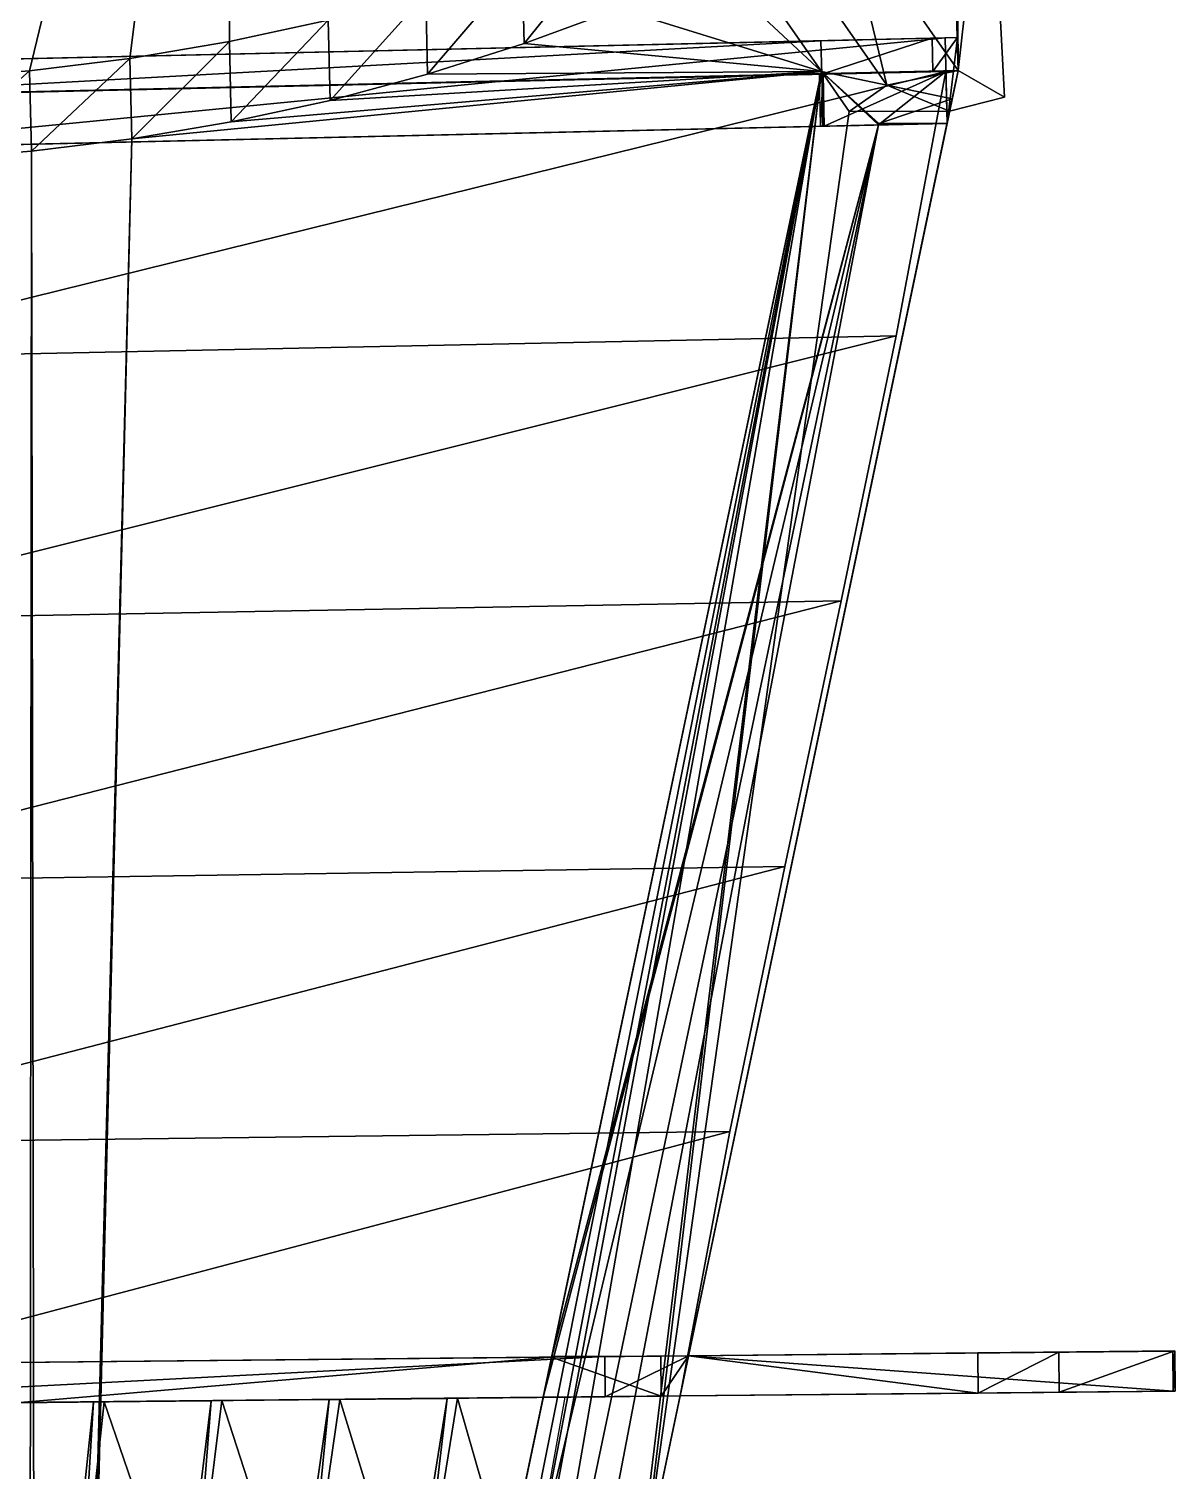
# Model space of a CAD drawing. Extents: x -282 to 16, y -6 to 46.
# Drawn here: x 7.47 to 16.05, y 28.47 to 39.26 of the extents above; entities that cross this region are included whole.
import ezdxf

# ---------------------------------------------------------------- set-up
doc = ezdxf.new("R2010")
doc.units = 0

msp = doc.modelspace()

# ---------------------------------------------------------------- linework, layer by layer
for p, q in [((14.177, 38.935, 4.185), (14.177, 38.935, 4.184)), ((13.829, 38.549, 4.688), (13.827, 38.538, 4.688)), ((11.384, 29.33, 3.938), (11.383, 29.326, 3.023)), ((11.78, 29.33, 3.938), (11.384, 29.33, 3.938))]:
    msp.add_line(p, q)
for points in [[(6.726, 38.885, -0.062), (9.02, 45.317, -0.062), (6.499, 42.228, -0.062)], [(7.48, 38.942, -0.062), (9.02, 45.317, -0.062), (6.726, 38.885, -0.062)], [(8.23, 39.034, -0.062), (9.02, 45.317, -0.062), (7.48, 38.942, -0.062)], [(8.975, 39.16, -0.062), (9.02, 45.317, -0.062), (8.23, 39.034, -0.062)], [(9.713, 39.321, -0.062), (9.02, 45.317, -0.062), (8.975, 39.16, -0.062)], [(-14.134, 38.293, 3.938), (14.288, 43.519, 3.941), (-14.268, 42.868, 3.94)], [(-14.268, 42.868, 3.94), (14.288, 43.519, 3.941), (-14.134, 38.293, 3.938)], [(-14.268, 42.868, 3.6), (-14.134, 38.293, 3.598), (14.288, 43.519, 3.601)], [(14.288, 43.519, 3.601), (-14.134, 38.293, 3.598), (-14.268, 42.868, 3.6)], [(14.288, 43.519, 3.941), (-14.134, 38.293, 3.938), (-13.107, 38.316, 3.938)], [(-13.107, 38.316, 3.938), (-14.134, 38.293, 3.938), (14.288, 43.519, 3.941)], [(14.423, 38.944, 3.6), (14.288, 43.519, 3.601), (-14.134, 38.293, 3.598)], [(-14.134, 38.293, 3.598), (14.288, 43.519, 3.601), (14.423, 38.944, 3.6)], [(14.288, 43.519, 3.941), (-13.107, 38.316, 3.938), (14.423, 38.944, 3.94)], [(14.423, 38.944, 3.94), (-13.107, 38.316, 3.938), (14.288, 43.519, 3.941)], [(14.423, 38.944, 3.938), (14.288, 43.519, 3.941), (14.423, 38.944, 3.94)], [(14.288, 43.519, 3.941), (14.423, 38.944, 3.938), (14.423, 38.944, 3.6)], [(14.288, 43.519, 3.941), (14.423, 38.944, 3.6), (14.288, 43.519, 3.601)], [(14.288, 43.519, 3.601), (14.423, 38.944, 3.6), (14.288, 43.519, 3.941)], [(14.423, 38.944, 3.6), (14.423, 38.944, 3.938), (14.288, 43.519, 3.941)], [(14.423, 38.944, 3.94), (14.288, 43.519, 3.941), (14.423, 38.944, 3.938)], [(14.653, 40.985, 0.138), (14.411, 40.923, 0.138), (14.423, 38.944, 0.138)], [(14.653, 40.985, 0.138), (14.423, 38.944, 0.138), (14.77, 38.745, 0.138)], [(14.653, 40.985, -0.702), (14.653, 40.985, 0.138), (14.77, 38.745, -0.702)], [(14.77, 38.745, 0.138), (14.77, 38.745, -0.702), (14.653, 40.985, 0.138)], [(14.423, 38.944, 0.138), (14.411, 40.923, 0.138), (13.566, 40.173, 0.138)], [(13.889, 38.835, -0.702), (13.566, 40.173, -0.702), (13.156, 39.887, -0.702)], [(13.156, 39.887, -0.702), (13.566, 40.173, -0.702), (13.889, 38.835, -0.702)], [(13.566, 40.173, -0.702), (13.566, 40.173, 0.138), (14.423, 38.944, -0.702)], [(14.423, 38.944, 0.138), (14.423, 38.944, -0.702), (13.566, 40.173, 0.138)], [(13.566, 40.173, -0.702), (13.889, 38.835, -0.702), (14.423, 38.944, -0.702)], [(14.423, 38.944, -0.702), (13.889, 38.835, -0.702), (13.566, 40.173, -0.702)], [(13.566, 40.173, 3.598), (13.566, 40.173, 0.138), (14.423, 38.944, 3.598)], [(14.423, 38.944, 0.138), (14.423, 38.944, 3.598), (13.566, 40.173, 0.138)], [(13.566, 40.173, 0.138), (14.423, 38.944, 3.598), (14.423, 38.944, 0.138)], [(14.423, 38.944, 3.598), (13.566, 40.173, 0.138), (13.566, 40.173, 3.598)], [(11.177, 39.145, -0.062), (11.163, 39.744, -0.062), (11.872, 40.006, -0.062)], [(11.872, 40.006, -0.062), (11.163, 39.744, -0.062), (11.177, 39.145, -0.062)], [(11.177, 39.145, -0.062), (11.872, 40.006, -0.062), (11.885, 39.406, -0.062)], [(11.885, 39.406, -0.062), (11.872, 40.006, -0.062), (11.177, 39.145, -0.062)], [(13.156, 39.887, -0.702), (13.889, 38.835, -0.062), (13.889, 38.835, -0.702)], [(13.889, 38.835, -0.062), (13.156, 39.887, -0.702), (13.156, 39.887, -0.062)], [(13.156, 39.887, -0.062), (13.156, 39.887, -0.702), (13.889, 38.835, -0.062)], [(13.889, 38.835, -0.702), (13.889, 38.835, -0.062), (13.156, 39.887, -0.702)], [(10.456, 38.916, -0.062), (10.443, 39.516, -0.062), (11.163, 39.744, -0.062)], [(11.163, 39.744, -0.062), (10.443, 39.516, -0.062), (10.456, 38.916, -0.062)], [(10.456, 38.916, -0.062), (11.163, 39.744, -0.062), (11.177, 39.145, -0.062)], [(11.177, 39.145, -0.062), (11.163, 39.744, -0.062), (10.456, 38.916, -0.062)], [(13.4, 38.937, -0.062), (11.885, 39.406, -0.062), (12.581, 39.701, -0.062)], [(12.581, 39.701, -0.062), (11.885, 39.406, -0.062), (13.4, 38.937, -0.062)], [(13.4, 38.937, -0.062), (12.581, 39.701, -0.062), (12.828, 39.758, -0.062)], [(12.828, 39.758, -0.062), (12.581, 39.701, -0.062), (13.4, 38.937, -0.062)], [(13.4, 38.937, -0.062), (12.828, 39.758, -0.062), (12.874, 39.691, -0.062)], [(12.874, 39.691, -0.062), (12.828, 39.758, -0.062), (13.4, 38.937, -0.062)], [(9.726, 38.721, -0.062), (9.713, 39.321, -0.062), (10.443, 39.516, -0.062)], [(10.443, 39.516, -0.062), (9.713, 39.321, -0.062), (9.726, 38.721, -0.062)], [(9.726, 38.721, -0.062), (10.443, 39.516, -0.062), (10.456, 38.916, -0.062)], [(10.456, 38.916, -0.062), (10.443, 39.516, -0.062), (9.726, 38.721, -0.062)], [(13.4, 38.937, -0.062), (11.177, 39.145, -0.062), (11.885, 39.406, -0.062)], [(11.885, 39.406, -0.062), (11.177, 39.145, -0.062), (13.4, 38.937, -0.062)], [(9.713, 39.321, 3.598), (8.975, 39.16, 3.598), (9.713, 39.321, -0.062)], [(8.975, 39.16, -0.062), (9.713, 39.321, -0.062), (8.975, 39.16, 3.598)], [(8.975, 39.16, 3.598), (9.713, 39.321, -0.062), (8.975, 39.16, -0.062)], [(9.713, 39.321, -0.062), (8.975, 39.16, 3.598), (9.713, 39.321, 3.598)], [(8.988, 38.56, -0.062), (8.975, 39.16, -0.062), (9.713, 39.321, -0.062)], [(9.713, 39.321, -0.062), (8.975, 39.16, -0.062), (8.988, 38.56, -0.062)], [(8.988, 38.56, -0.062), (9.713, 39.321, -0.062), (9.726, 38.721, -0.062)], [(9.726, 38.721, -0.062), (9.713, 39.321, -0.062), (8.988, 38.56, -0.062)], [(13.397, 39.167, 5.138), (5.773, 38.994, 12.655), (5.608, 38.991, 12.474)], [(5.608, 38.991, 12.474), (5.773, 38.994, 12.655), (13.397, 39.167, 5.138)], [(5.613, 38.741, 12.474), (13.397, 39.167, 5.138), (5.608, 38.991, 12.474)], [(5.608, 38.991, 12.474), (13.397, 39.167, 5.138), (5.613, 38.741, 12.474)], [(13.397, 39.167, 5.138), (5.613, 38.741, 12.474), (13.403, 38.917, 5.138)], [(13.403, 38.917, 5.138), (5.613, 38.741, 12.474), (13.397, 39.167, 5.138)], [(13.397, 39.167, 5.138), (14.325, 39.188, 4.601), (5.773, 38.994, 12.655)], [(5.773, 38.994, 12.655), (14.325, 39.188, 4.601), (13.397, 39.167, 5.138)], [(5.773, 38.994, 12.655), (5.787, 38.355, 12.655), (14.325, 39.188, 4.601)], [(14.325, 39.188, 4.601), (5.787, 38.355, 12.655), (5.773, 38.994, 12.655)], [(14.34, 38.549, 4.601), (14.325, 39.188, 4.601), (5.787, 38.355, 12.655)], [(5.787, 38.355, 12.655), (14.325, 39.188, 4.601), (14.34, 38.549, 4.601)], [(8.975, 39.16, 3.598), (8.23, 39.034, 3.598), (8.975, 39.16, -0.062)], [(8.23, 39.034, -0.062), (8.975, 39.16, -0.062), (8.23, 39.034, 3.598)], [(8.23, 39.034, 3.598), (8.975, 39.16, -0.062), (8.23, 39.034, -0.062)], [(8.975, 39.16, -0.062), (8.23, 39.034, 3.598), (8.975, 39.16, 3.598)], [(8.243, 38.434, -0.062), (8.23, 39.034, -0.062), (8.975, 39.16, -0.062)], [(8.975, 39.16, -0.062), (8.23, 39.034, -0.062), (8.243, 38.434, -0.062)], [(8.243, 38.434, -0.062), (8.975, 39.16, -0.062), (8.988, 38.56, -0.062)], [(8.988, 38.56, -0.062), (8.975, 39.16, -0.062), (8.243, 38.434, -0.062)], [(13.4, 38.937, -0.062), (10.456, 38.916, -0.062), (11.177, 39.145, -0.062)], [(11.177, 39.145, -0.062), (10.456, 38.916, -0.062), (13.4, 38.937, -0.062)], [(14.325, 39.188, 4.601), (13.397, 39.167, 5.138), (14.228, 39.186, 4.356)], [(14.228, 39.186, 4.356), (13.397, 39.167, 5.138), (14.325, 39.188, 4.601)], [(13.403, 38.917, 5.138), (14.228, 39.186, 4.356), (13.397, 39.167, 5.138)], [(13.397, 39.167, 5.138), (14.228, 39.186, 4.356), (13.403, 38.917, 5.138)], [(14.228, 39.186, 4.356), (13.403, 38.917, 5.138), (14.234, 38.936, 4.356)], [(14.234, 38.936, 4.356), (13.403, 38.917, 5.138), (14.228, 39.186, 4.356)], [(14.417, 39.19, 4.601), (14.228, 39.186, 4.356), (14.417, 39.19, 4.178)], [(14.228, 39.186, 4.356), (14.417, 39.19, 4.601), (14.325, 39.188, 4.601)], [(14.325, 39.188, 4.601), (14.417, 39.19, 4.601), (14.228, 39.186, 4.356)], [(14.417, 39.19, 4.178), (14.228, 39.186, 4.356), (14.417, 39.19, 4.601)], [(14.234, 38.936, 4.356), (14.417, 39.19, 4.178), (14.228, 39.186, 4.356)], [(14.228, 39.186, 4.356), (14.417, 39.19, 4.178), (14.234, 38.936, 4.356)], [(14.417, 39.19, 4.178), (14.234, 38.936, 4.356), (14.423, 38.941, 4.178)], [(14.423, 38.941, 4.178), (14.234, 38.936, 4.356), (14.417, 39.19, 4.178)], [(14.417, 39.19, 4.601), (14.34, 38.549, 4.601), (14.325, 39.188, 4.601)], [(14.325, 39.188, 4.601), (14.34, 38.549, 4.601), (14.417, 39.19, 4.601)], [(14.34, 38.549, 4.601), (14.417, 39.19, 4.601), (14.423, 38.941, 4.601)], [(14.423, 38.941, 4.601), (14.417, 39.19, 4.601), (14.34, 38.549, 4.601)], [(14.423, 38.941, 4.601), (14.417, 39.19, 4.178), (14.423, 38.941, 4.178)], [(14.417, 39.19, 4.178), (14.423, 38.941, 4.601), (14.417, 39.19, 4.601)], [(14.417, 39.19, 4.601), (14.423, 38.941, 4.601), (14.417, 39.19, 4.178)], [(14.423, 38.941, 4.178), (14.417, 39.19, 4.178), (14.423, 38.941, 4.601)], [(8.23, 39.034, 3.598), (7.48, 38.942, 3.598), (8.23, 39.034, -0.062)], [(7.48, 38.942, -0.062), (8.23, 39.034, -0.062), (7.48, 38.942, 3.598)], [(7.48, 38.942, 3.598), (8.23, 39.034, -0.062), (7.48, 38.942, -0.062)], [(8.23, 39.034, -0.062), (7.48, 38.942, 3.598), (8.23, 39.034, 3.598)], [(7.493, 38.342, -0.062), (7.48, 38.942, -0.062), (8.23, 39.034, -0.062)], [(8.23, 39.034, -0.062), (7.48, 38.942, -0.062), (7.493, 38.342, -0.062)], [(7.493, 38.342, -0.062), (8.23, 39.034, -0.062), (8.243, 38.434, -0.062)], [(8.243, 38.434, -0.062), (8.23, 39.034, -0.062), (7.493, 38.342, -0.062)], [(14.331, 38.938, 4.601), (5.779, 38.744, 12.655), (5.629, 36.788, 12.199)], [(14.331, 38.938, 4.601), (5.629, 36.788, 12.199), (13.959, 36.962, 4.355)], [(5.629, 36.788, 12.199), (5.779, 38.744, 12.655), (14.331, 38.938, 4.601)], [(13.959, 36.962, 4.355), (5.629, 36.788, 12.199), (14.331, 38.938, 4.601)], [(7.48, 38.942, 3.598), (6.726, 38.885, 3.598), (7.48, 38.942, -0.062)], [(6.726, 38.885, -0.062), (7.48, 38.942, -0.062), (6.726, 38.885, 3.598)], [(6.726, 38.885, 3.598), (7.48, 38.942, -0.062), (6.726, 38.885, -0.062)], [(7.48, 38.942, -0.062), (6.726, 38.885, 3.598), (7.48, 38.942, 3.598)], [(6.74, 38.285, -0.062), (6.726, 38.885, -0.062), (7.48, 38.942, -0.062)], [(7.48, 38.942, -0.062), (6.726, 38.885, -0.062), (6.74, 38.285, -0.062)], [(6.74, 38.285, -0.062), (7.48, 38.942, -0.062), (7.493, 38.342, -0.062)], [(7.493, 38.342, -0.062), (7.48, 38.942, -0.062), (6.74, 38.285, -0.062)], [(7.573, 11.172, -0.062), (8.243, 38.434, -0.062), (13.4, 38.937, -0.062)], [(13.4, 38.937, -0.062), (8.243, 38.434, -0.062), (7.573, 11.172, -0.062)], [(9.51, 20.401, 3.938), (7.573, 11.172, -0.062), (13.4, 38.937, -0.062)], [(13.4, 38.937, -0.062), (7.573, 11.172, -0.062), (9.51, 20.401, 3.938)], [(7.861, 11.12, -0.702), (13.4, 38.937, -0.702), (7.573, 11.172, -0.702)], [(7.573, 11.172, -0.702), (13.4, 38.937, -0.702), (7.861, 11.12, -0.702)], [(7.573, 11.172, -0.702), (13.4, 38.937, -0.062), (7.573, 11.172, -0.062)], [(13.4, 38.937, -0.062), (7.573, 11.172, -0.702), (13.4, 38.937, -0.702)], [(13.4, 38.937, -0.702), (7.573, 11.172, -0.702), (13.4, 38.937, -0.062)], [(7.573, 11.172, -0.062), (13.4, 38.937, -0.062), (7.573, 11.172, -0.702)], [(13.4, 38.937, -0.702), (7.861, 11.12, -0.702), (8.059, 11.051, -0.702)], [(8.059, 11.051, -0.702), (7.861, 11.12, -0.702), (13.4, 38.937, -0.702)], [(13.4, 38.937, -0.702), (8.059, 11.051, -0.702), (8.185, 11.006, -0.702)], [(8.185, 11.006, -0.702), (8.059, 11.051, -0.702), (13.4, 38.937, -0.702)], [(13.4, 38.937, -0.702), (8.185, 11.006, -0.702), (8.517, 10.802, -0.702)], [(8.517, 10.802, -0.702), (8.185, 11.006, -0.702), (13.4, 38.937, -0.702)], [(13.4, 38.937, -0.062), (8.243, 38.434, -0.062), (8.988, 38.56, -0.062)], [(8.988, 38.56, -0.062), (8.243, 38.434, -0.062), (13.4, 38.937, -0.062)], [(13.4, 38.937, -0.702), (8.517, 10.802, -0.702), (11.998, 27.391, -0.702)], [(11.998, 27.391, -0.702), (8.517, 10.802, -0.702), (13.4, 38.937, -0.702)], [(13.4, 38.937, -0.062), (8.988, 38.56, -0.062), (9.726, 38.721, -0.062)], [(9.726, 38.721, -0.062), (8.988, 38.56, -0.062), (13.4, 38.937, -0.062)], [(9.51, 20.401, 3.938), (13.4, 38.937, -0.062), (11.32, 29.026, 3.938)], [(11.32, 29.026, 3.938), (13.4, 38.937, -0.062), (9.51, 20.401, 3.938)], [(13.4, 38.937, -0.062), (9.726, 38.721, -0.062), (10.456, 38.916, -0.062)], [(10.456, 38.916, -0.062), (9.726, 38.721, -0.062), (13.4, 38.937, -0.062)], [(11.32, 29.026, 3.938), (13.4, 38.937, -0.062), (11.384, 29.33, 3.938)], [(11.384, 29.33, 3.938), (13.4, 38.937, -0.062), (11.32, 29.026, 3.938)], [(11.384, 29.33, 3.938), (13.4, 38.937, -0.062), (13.313, 38.526, 3.938)], [(13.313, 38.526, 3.938), (13.4, 38.937, -0.062), (11.384, 29.33, 3.938)], [(13.4, 38.937, -0.702), (11.998, 27.391, -0.702), (12.06, 27.684, -0.702)], [(12.06, 27.684, -0.702), (11.998, 27.391, -0.702), (13.4, 38.937, -0.702)], [(13.4, 38.937, -0.702), (12.06, 27.684, -0.702), (13.608, 38.639, -0.702)], [(13.608, 38.639, -0.702), (12.06, 27.684, -0.702), (13.4, 38.937, -0.702)], [(13.313, 38.526, 3.938), (13.4, 38.937, -0.062), (13.4, 38.937, 3.598)], [(13.4, 38.937, 3.938), (13.313, 38.526, 3.938), (13.4, 38.937, 3.598)], [(13.4, 38.937, 3.598), (13.313, 38.526, 3.938), (13.4, 38.937, 3.938)], [(13.4, 38.937, 3.598), (13.4, 38.937, -0.062), (13.313, 38.526, 3.938)], [(13.4, 38.937, 3.938), (13.827, 38.538, 3.938), (13.313, 38.526, 3.938)], [(13.313, 38.526, 3.938), (13.827, 38.538, 3.938), (13.4, 38.937, 3.938)], [(13.827, 38.538, 3.938), (13.4, 38.937, 3.938), (13.829, 38.549, 3.938)], [(13.829, 38.549, 3.938), (13.4, 38.937, 3.938), (14.378, 38.732, 3.938)], [(14.378, 38.732, 3.938), (13.4, 38.937, 3.938), (13.829, 38.549, 3.938)], [(13.829, 38.549, 3.938), (13.4, 38.937, 3.938), (13.827, 38.538, 3.938)], [(13.413, 38.918, 3.942), (14.423, 38.941, 4.178), (13.403, 38.917, 4.187)], [(13.403, 38.917, 4.187), (14.423, 38.941, 4.178), (14.234, 38.936, 4.356)], [(14.234, 38.936, 4.356), (14.423, 38.941, 4.178), (13.403, 38.917, 4.187)], [(13.403, 38.917, 4.187), (14.423, 38.941, 4.178), (13.413, 38.918, 3.942)], [(13.403, 38.917, 4.187), (14.234, 38.936, 4.356), (13.403, 38.917, 5.138)], [(13.403, 38.917, 5.138), (14.234, 38.936, 4.356), (13.403, 38.917, 4.187)], [(14.423, 38.941, 3.939), (13.413, 38.918, 3.942), (14.331, 38.938, 3.939)], [(13.413, 38.918, 3.942), (14.423, 38.941, 3.939), (14.423, 38.941, 4.178)], [(14.423, 38.941, 4.178), (14.423, 38.941, 3.939), (13.413, 38.918, 3.942)], [(14.331, 38.938, 3.939), (13.413, 38.918, 3.942), (14.423, 38.941, 3.939)], [(13.422, 38.529, 3.942), (14.331, 38.938, 3.939), (13.413, 38.918, 3.942)], [(13.413, 38.918, 3.942), (14.331, 38.938, 3.939), (13.422, 38.529, 3.942)], [(14.331, 38.938, 3.939), (13.422, 38.529, 3.942), (13.827, 38.538, 3.941)], [(13.827, 38.538, 3.941), (13.422, 38.529, 3.942), (14.331, 38.938, 3.939)], [(14.331, 38.938, 3.939), (13.827, 38.538, 3.941), (14.34, 38.549, 3.939)], [(14.34, 38.549, 3.939), (13.827, 38.538, 3.941), (14.331, 38.938, 3.939)], [(14.423, 38.944, -0.702), (13.889, 38.835, -0.702), (14.359, 38.641, -0.702)], [(14.359, 38.641, -0.702), (13.889, 38.835, -0.702), (14.423, 38.944, -0.702)], [(14.423, 38.941, 3.939), (14.331, 38.938, 3.939), (14.34, 38.549, 3.939)], [(14.34, 38.549, 3.939), (14.331, 38.938, 3.939), (14.423, 38.941, 3.939)], [(14.331, 38.938, 3.939), (14.34, 38.549, 3.938), (14.34, 38.549, 3.939)], [(14.34, 38.549, 3.939), (14.34, 38.549, 3.938), (14.331, 38.938, 3.939)], [(14.34, 38.549, 4.601), (14.423, 38.941, 3.939), (14.34, 38.549, 3.939)], [(14.34, 38.549, 3.939), (14.423, 38.941, 3.939), (14.34, 38.549, 4.601)], [(14.423, 38.941, 3.939), (14.34, 38.549, 4.601), (14.423, 38.941, 4.601)], [(14.423, 38.941, 4.601), (14.34, 38.549, 4.601), (14.423, 38.941, 3.939)], [(14.359, 38.641, 0.138), (14.77, 38.745, 0.138), (14.423, 38.944, 0.138)], [(14.423, 38.944, -0.702), (14.423, 38.944, 0.138), (14.359, 38.641, -0.702)], [(14.359, 38.641, -0.702), (14.423, 38.944, 0.138), (14.359, 38.641, -0.062)], [(14.359, 38.641, 0.138), (14.359, 38.641, -0.062), (14.423, 38.944, 0.138)], [(14.378, 38.732, 3.598), (14.423, 38.944, 0.138), (14.359, 38.641, 0.138)], [(14.359, 38.641, 0.138), (14.423, 38.944, 0.138), (14.378, 38.732, 3.598)], [(14.423, 38.944, 0.138), (14.378, 38.732, 3.598), (14.423, 38.944, 3.598)], [(14.423, 38.944, 3.598), (14.378, 38.732, 3.598), (14.423, 38.944, 0.138)], [(14.423, 38.941, 3.939), (14.423, 38.941, 4.601), (14.423, 38.941, 4.178)], [(14.423, 38.941, 4.178), (14.423, 38.941, 4.601), (14.423, 38.941, 3.939)], [(-5.323, 38.493, 12.474), (13.403, 38.917, 5.138), (-13.117, 38.316, 5.135)], [(13.403, 38.917, 5.138), (13.403, 38.917, 4.187), (-13.117, 38.316, 5.135)], [(-13.117, 38.316, 5.135), (13.403, 38.917, 4.187), (-13.117, 38.316, 4.184)], [(-13.117, 38.316, 4.184), (13.403, 38.917, 4.187), (13.303, 38.915, 3.942)], [(13.303, 38.915, 3.942), (10.189, 38.844, 3.942), (-13.117, 38.316, 4.184)], [(10.189, 38.844, 3.942), (-3.812, 38.527, 3.94), (-13.117, 38.316, 4.184)], [(5.613, 38.741, 12.474), (13.403, 38.917, 5.138), (-5.323, 38.493, 12.474)], [(-2.579, 38.555, 3.94), (-3.812, 38.527, 3.94), (10.189, 38.844, 3.942)], [(13.303, 38.915, 3.942), (13.403, 38.917, 4.187), (13.385, 38.917, 3.942)], [(13.413, 38.918, 3.942), (13.385, 38.917, 3.942), (13.403, 38.917, 4.187)], [(13.385, 38.917, 3.942), (13.413, 38.918, 3.942), (13.394, 38.528, 3.942)], [(13.422, 38.529, 3.942), (13.394, 38.528, 3.942), (13.413, 38.918, 3.942)], [(13.403, 38.917, 4.187), (13.422, 38.529, 3.942), (13.413, 38.918, 3.942)], [(13.413, 38.918, 3.942), (13.422, 38.529, 3.942), (13.403, 38.917, 4.187)], [(13.422, 38.529, 3.942), (13.403, 38.917, 4.187), (13.412, 38.528, 4.187)], [(13.412, 38.528, 4.187), (13.403, 38.917, 4.187), (13.422, 38.529, 3.942)], [(13.403, 38.917, 4.187), (13.412, 38.528, 5.138), (13.412, 38.528, 4.187)], [(13.412, 38.528, 5.138), (13.403, 38.917, 4.187), (13.403, 38.917, 5.138)], [(13.403, 38.917, 5.138), (13.403, 38.917, 4.187), (13.412, 38.528, 5.138)], [(13.412, 38.528, 4.187), (13.412, 38.528, 5.138), (13.403, 38.917, 4.187)], [(13.608, 38.639, -0.702), (14.359, 38.641, -0.702), (13.889, 38.835, -0.702)], [(13.889, 38.835, -0.702), (14.359, 38.641, -0.702), (13.608, 38.639, -0.702)], [(13.889, 38.835, -0.062), (13.608, 38.639, -0.702), (13.889, 38.835, -0.702)], [(13.608, 38.639, -0.702), (13.889, 38.835, -0.062), (13.608, 38.639, -0.062)], [(13.608, 38.639, -0.062), (13.889, 38.835, -0.062), (13.608, 38.639, -0.702)], [(13.889, 38.835, -0.702), (13.608, 38.639, -0.702), (13.889, 38.835, -0.062)], [(13.829, 38.549, 3.938), (14.378, 38.732, 3.938), (14.34, 38.549, 3.938)], [(14.34, 38.549, 3.938), (14.378, 38.732, 3.938), (13.829, 38.549, 3.938)], [(14.378, 38.732, 3.938), (14.359, 38.641, 0.138), (14.34, 38.549, 3.938)], [(14.34, 38.549, 3.938), (14.359, 38.641, 0.138), (14.378, 38.732, 3.938)], [(14.359, 38.641, 0.138), (14.359, 38.641, -0.062), (14.77, 38.745, 0.138)], [(14.77, 38.745, 0.138), (14.359, 38.641, -0.062), (14.77, 38.745, -0.702)], [(14.359, 38.641, -0.702), (14.77, 38.745, -0.702), (14.359, 38.641, -0.062)], [(14.359, 38.641, 0.138), (14.378, 38.732, 3.938), (14.378, 38.732, 3.598)], [(14.378, 38.732, 3.598), (14.378, 38.732, 3.938), (14.359, 38.641, 0.138)], [(12.344, 29.036, 2.085), (14.359, 38.641, -0.702), (12.06, 27.684, -0.702)], [(12.06, 27.684, -0.702), (14.359, 38.641, -0.702), (12.344, 29.036, 2.085)], [(13.608, 38.639, -0.702), (12.06, 27.684, -0.702), (14.359, 38.641, -0.702)], [(14.359, 38.641, -0.702), (12.06, 27.684, -0.702), (13.608, 38.639, -0.702)], [(14.359, 38.641, -0.702), (12.344, 29.036, 2.085), (12.407, 29.336, 2.021)], [(12.407, 29.336, 2.021), (12.344, 29.036, 2.085), (14.359, 38.641, -0.702)], [(14.359, 38.641, -0.702), (12.407, 29.336, 2.021), (12.407, 29.336, 3.348)], [(14.359, 38.641, -0.702), (12.407, 29.336, 3.348), (14.34, 38.549, 3.938)], [(14.34, 38.549, 3.938), (12.407, 29.336, 3.348), (14.359, 38.641, -0.702)], [(12.407, 29.336, 3.348), (12.407, 29.336, 2.021), (14.359, 38.641, -0.702)], [(14.359, 38.641, -0.702), (14.34, 38.549, 3.938), (14.359, 38.641, 0.138)], [(14.359, 38.641, 0.138), (14.34, 38.549, 3.938), (14.359, 38.641, -0.702)], [(14.359, 38.641, -0.702), (14.359, 38.641, 0.138), (14.359, 38.641, -0.062)], [(14.359, 38.641, -0.062), (14.359, 38.641, 0.138), (14.359, 38.641, -0.702)], [(5.622, 38.352, 12.474), (13.412, 38.528, 5.138), (5.787, 38.355, 12.655)], [(5.787, 38.355, 12.655), (13.412, 38.528, 5.138), (5.622, 38.352, 12.474)], [(5.787, 38.355, 12.655), (13.412, 38.528, 5.138), (14.34, 38.549, 4.601)], [(14.34, 38.549, 4.601), (13.412, 38.528, 5.138), (5.787, 38.355, 12.655)], [(13.827, 38.538, 3.938), (9.51, 20.401, 3.938), (8.059, 11.053, 3.938)], [(8.059, 11.053, 3.938), (9.51, 20.401, 3.938), (13.827, 38.538, 3.938)], [(13.827, 38.538, 4.601), (8.059, 11.053, 4.601), (8.517, 10.802, 4.601)], [(8.517, 10.802, 4.601), (8.059, 11.053, 4.601), (13.827, 38.538, 4.601)], [(13.827, 38.538, 3.938), (8.059, 11.053, 4.601), (8.059, 11.053, 3.938)], [(8.059, 11.053, 4.601), (13.827, 38.538, 3.938), (13.827, 38.538, 3.941)], [(8.059, 11.053, 4.601), (13.827, 38.538, 3.941), (13.827, 38.538, 4.601)], [(13.827, 38.538, 4.601), (13.827, 38.538, 3.941), (8.059, 11.053, 4.601)], [(13.827, 38.538, 3.941), (13.827, 38.538, 3.938), (8.059, 11.053, 4.601)], [(8.059, 11.053, 3.938), (8.059, 11.053, 4.601), (13.827, 38.538, 3.938)], [(14.34, 38.549, 4.601), (13.827, 38.538, 4.601), (8.517, 10.802, 4.601)], [(8.517, 10.802, 4.601), (13.827, 38.538, 4.601), (14.34, 38.549, 4.601)], [(14.34, 38.549, 4.601), (8.517, 10.802, 3.984), (8.517, 10.802, 4.601)], [(8.517, 10.802, 3.984), (14.34, 38.549, 4.601), (11.998, 27.391, 4.051)], [(11.998, 27.391, 4.051), (14.34, 38.549, 4.601), (8.517, 10.802, 3.984)], [(8.517, 10.802, 4.601), (8.517, 10.802, 3.984), (14.34, 38.549, 4.601)], [(11.32, 29.026, 3.938), (9.51, 20.401, 3.938), (13.827, 38.538, 3.938)], [(13.827, 38.538, 3.938), (9.51, 20.401, 3.938), (11.32, 29.026, 3.938)], [(11.384, 29.33, 3.938), (11.32, 29.026, 3.938), (13.827, 38.538, 3.938)], [(13.827, 38.538, 3.938), (11.32, 29.026, 3.938), (11.384, 29.33, 3.938)], [(13.313, 38.526, 3.938), (11.384, 29.33, 3.938), (13.827, 38.538, 3.938)], [(13.827, 38.538, 3.938), (11.384, 29.33, 3.938), (13.313, 38.526, 3.938)], [(11.998, 27.391, 4.051), (14.34, 38.549, 4.601), (12.06, 27.684, 4.051)], [(12.06, 27.684, 4.051), (14.34, 38.549, 4.601), (11.998, 27.391, 4.051)], [(12.06, 27.684, 4.051), (14.34, 38.549, 4.601), (12.344, 29.036, 3.411)], [(12.344, 29.036, 3.411), (14.34, 38.549, 4.601), (12.06, 27.684, 4.051)], [(12.344, 29.036, 3.411), (14.34, 38.549, 4.601), (12.407, 29.336, 3.348)], [(12.407, 29.336, 3.348), (14.34, 38.549, 4.601), (12.344, 29.036, 3.411)], [(12.407, 29.336, 3.348), (14.34, 38.549, 4.601), (14.34, 38.549, 3.939)], [(14.34, 38.549, 3.938), (12.407, 29.336, 3.348), (14.34, 38.549, 3.939)], [(14.34, 38.549, 3.939), (12.407, 29.336, 3.348), (14.34, 38.549, 3.938)], [(14.34, 38.549, 3.939), (14.34, 38.549, 4.601), (12.407, 29.336, 3.348)], [(14.34, 38.549, 4.601), (13.412, 38.528, 5.138), (13.827, 38.538, 4.601)], [(13.827, 38.538, 4.601), (13.412, 38.528, 5.138), (14.34, 38.549, 4.601)], [(13.412, 38.528, 5.138), (13.412, 38.528, 4.187), (13.827, 38.538, 4.601)], [(13.412, 38.528, 4.187), (13.422, 38.529, 3.942), (13.827, 38.538, 4.601)], [(13.827, 38.538, 4.601), (13.422, 38.529, 3.942), (13.412, 38.528, 4.187)], [(13.827, 38.538, 4.601), (13.412, 38.528, 4.187), (13.412, 38.528, 5.138)], [(13.827, 38.538, 3.941), (13.827, 38.538, 4.601), (13.422, 38.529, 3.942)], [(13.422, 38.529, 3.942), (13.827, 38.538, 4.601), (13.827, 38.538, 3.941)], [(13.827, 38.538, 3.941), (14.34, 38.549, 4.601), (14.34, 38.549, 3.939)], [(14.34, 38.549, 4.601), (13.827, 38.538, 3.941), (13.827, 38.538, 4.601)], [(13.827, 38.538, 4.601), (13.827, 38.538, 3.941), (14.34, 38.549, 4.601)], [(14.34, 38.549, 3.939), (14.34, 38.549, 4.601), (13.827, 38.538, 3.941)], [(13.827, 38.538, 3.941), (14.34, 38.549, 3.938), (13.827, 38.538, 3.938)], [(14.34, 38.549, 3.938), (13.827, 38.538, 3.941), (14.34, 38.549, 3.939)], [(14.34, 38.549, 3.939), (13.827, 38.538, 3.941), (14.34, 38.549, 3.938)], [(13.827, 38.538, 3.938), (14.34, 38.549, 3.938), (13.827, 38.538, 3.941)], [(13.829, 38.549, 4.688), (13.827, 38.538, 3.938), (13.829, 38.549, 3.938)], [(13.829, 38.549, 3.938), (13.827, 38.538, 3.938), (13.829, 38.549, 4.688)], [(7.54, 11.016, -0.062), (7.493, 38.342, -0.062), (8.243, 38.434, -0.062)], [(8.243, 38.434, -0.062), (7.493, 38.342, -0.062), (7.54, 11.016, -0.062)], [(7.54, 11.016, -0.062), (8.243, 38.434, -0.062), (7.569, 11.154, -0.062)], [(7.569, 11.154, -0.062), (8.243, 38.434, -0.062), (7.54, 11.016, -0.062)], [(7.569, 11.154, -0.062), (8.243, 38.434, -0.062), (7.573, 11.172, -0.062)], [(7.573, 11.172, -0.062), (8.243, 38.434, -0.062), (7.569, 11.154, -0.062)], [(7.469, 10.673, -0.062), (6.74, 38.285, -0.062), (7.493, 38.342, -0.062)], [(7.493, 38.342, -0.062), (6.74, 38.285, -0.062), (7.469, 10.673, -0.062)], [(7.469, 10.673, -0.062), (7.493, 38.342, -0.062), (7.54, 11.016, -0.062)], [(7.54, 11.016, -0.062), (7.493, 38.342, -0.062), (7.469, 10.673, -0.062)], [(13.959, 36.962, 4.355), (5.629, 36.788, 12.199), (5.461, 34.832, 11.736)], [(13.959, 36.962, 4.355), (5.461, 34.832, 11.736), (13.549, 34.979, 4.121)], [(5.461, 34.832, 11.736), (5.629, 36.788, 12.199), (13.959, 36.962, 4.355)], [(13.549, 34.979, 4.121), (5.461, 34.832, 11.736), (13.959, 36.962, 4.355)], [(13.549, 34.979, 4.121), (5.461, 34.832, 11.736), (5.287, 32.875, 11.273)], [(13.549, 34.979, 4.121), (5.287, 32.875, 11.273), (13.126, 32.995, 3.891)], [(5.287, 32.875, 11.273), (5.461, 34.832, 11.736), (13.549, 34.979, 4.121)], [(13.126, 32.995, 3.891), (5.287, 32.875, 11.273), (13.549, 34.979, 4.121)], [(13.126, 32.995, 3.891), (5.287, 32.875, 11.273), (5.119, 30.919, 10.811)], [(13.126, 32.995, 3.891), (5.119, 30.919, 10.811), (12.716, 31.012, 3.657)], [(5.119, 30.919, 10.811), (5.287, 32.875, 11.273), (13.126, 32.995, 3.891)], [(12.716, 31.012, 3.657), (5.119, 30.919, 10.811), (13.126, 32.995, 3.891)], [(12.716, 31.012, 3.657), (5.119, 30.919, 10.811), (4.969, 28.962, 10.354)], [(12.716, 31.012, 3.657), (4.969, 28.962, 10.354), (12.344, 29.036, 3.411)], [(12.344, 29.036, 3.411), (4.969, 28.962, 10.354), (12.716, 31.012, 3.657)], [(4.969, 28.962, 10.354), (5.119, 30.919, 10.811), (12.716, 31.012, 3.657)], [(4.642, 29.259, 10.66), (4.644, 28.959, 10.66), (11.78, 29.33, 3.938)], [(11.78, 29.33, 3.938), (4.644, 28.959, 10.66), (4.642, 29.259, 10.66)], [(7.376, 29.286, 6.944), (11.78, 29.33, 3.938), (4.642, 29.259, 10.66)], [(4.642, 29.259, 10.66), (11.78, 29.33, 3.938), (7.376, 29.286, 6.944)], [(11.783, 29.03, 3.938), (11.78, 29.33, 3.938), (4.644, 28.959, 10.66)], [(4.644, 28.959, 10.66), (11.78, 29.33, 3.938), (11.783, 29.03, 3.938)], [(11.383, 29.326, 3.023), (12.407, 29.336, 3.348), (7.376, 29.286, 6.944)], [(7.376, 29.286, 6.944), (12.407, 29.336, 3.348), (11.78, 29.33, 3.938)], [(11.78, 29.33, 3.938), (12.407, 29.336, 3.348), (7.376, 29.286, 6.944)], [(7.376, 29.286, 6.944), (12.407, 29.336, 3.348), (11.383, 29.326, 3.023)], [(7.379, 28.986, 6.944), (11.383, 29.326, 3.023), (7.376, 29.286, 6.944)], [(7.376, 29.286, 6.944), (11.383, 29.326, 3.023), (7.379, 28.986, 6.944)], [(11.383, 29.326, 3.023), (7.379, 28.986, 6.944), (11.32, 29.026, 3.088)], [(11.32, 29.026, 3.088), (7.379, 28.986, 6.944), (11.383, 29.326, 3.023)], [(11.383, 29.326, 3.023), (11.32, 29.026, 3.088), (12.203, 29.034, 2.223)], [(12.203, 29.034, 2.223), (11.32, 29.026, 3.088), (11.383, 29.326, 3.023)], [(12.2, 29.334, 2.223), (12.407, 29.336, 3.348), (11.383, 29.326, 3.023)], [(11.383, 29.326, 3.023), (12.407, 29.336, 3.348), (12.2, 29.334, 2.223)], [(11.383, 29.326, 3.023), (12.203, 29.034, 2.223), (12.2, 29.334, 2.223)], [(12.2, 29.334, 2.223), (12.203, 29.034, 2.223), (11.383, 29.326, 3.023)], [(12.407, 29.336, 3.348), (11.78, 29.33, 3.938), (11.783, 29.03, 3.938)], [(11.783, 29.03, 3.938), (11.78, 29.33, 3.938), (12.407, 29.336, 3.348)], [(12.344, 29.036, 3.411), (12.407, 29.336, 3.348), (11.783, 29.03, 3.938)], [(11.783, 29.03, 3.938), (12.407, 29.336, 3.348), (12.344, 29.036, 3.411)], [(12.407, 29.336, 3.348), (12.2, 29.334, 2.223), (12.407, 29.336, 2.021)], [(12.407, 29.336, 2.021), (12.2, 29.334, 2.223), (12.407, 29.336, 3.348)], [(12.407, 29.336, 2.021), (12.203, 29.034, 2.223), (12.2, 29.334, 2.223)], [(12.2, 29.334, 2.223), (12.203, 29.034, 2.223), (12.407, 29.336, 2.021)], [(12.203, 29.034, 2.223), (12.407, 29.336, 2.021), (12.344, 29.036, 2.085)], [(12.344, 29.036, 2.085), (12.407, 29.336, 2.021), (12.203, 29.034, 2.223)], [(12.407, 29.336, 2.021), (14.572, 29.058, -0.096), (12.344, 29.036, 2.085)], [(12.344, 29.036, 2.085), (14.572, 29.058, -0.096), (12.407, 29.336, 2.021)], [(12.407, 29.336, 3.348), (16.031, 29.072, -0.062), (12.344, 29.036, 3.411)], [(12.344, 29.036, 3.411), (16.031, 29.072, -0.062), (12.407, 29.336, 3.348)], [(12.344, 29.036, 3.411), (12.407, 29.336, 2.021), (12.344, 29.036, 2.085)], [(12.407, 29.336, 2.021), (12.344, 29.036, 3.411), (12.407, 29.336, 3.348)], [(12.407, 29.336, 3.348), (12.344, 29.036, 3.411), (12.407, 29.336, 2.021)], [(12.344, 29.036, 2.085), (12.407, 29.336, 2.021), (12.344, 29.036, 3.411)], [(14.569, 29.358, -0.096), (16.029, 29.372, -0.062), (12.407, 29.336, 2.021)], [(12.407, 29.336, 2.021), (16.029, 29.372, -0.062), (12.407, 29.336, 3.348)], [(12.407, 29.336, 3.348), (16.029, 29.372, -0.062), (12.407, 29.336, 2.021)], [(12.407, 29.336, 2.021), (16.029, 29.372, -0.062), (14.569, 29.358, -0.096)], [(16.031, 29.072, -0.062), (12.407, 29.336, 3.348), (16.029, 29.372, -0.062)], [(16.029, 29.372, -0.062), (12.407, 29.336, 3.348), (16.031, 29.072, -0.062)], [(14.572, 29.058, -0.096), (12.407, 29.336, 2.021), (14.569, 29.358, -0.096)], [(14.569, 29.358, -0.096), (12.407, 29.336, 2.021), (14.572, 29.058, -0.096)], [(16.043, 29.373, -0.67), (14.569, 29.358, -0.096), (15.176, 29.364, -0.69)], [(14.569, 29.358, -0.096), (16.043, 29.373, -0.67), (16.029, 29.372, -0.062)], [(16.029, 29.372, -0.062), (16.043, 29.373, -0.67), (14.569, 29.358, -0.096)], [(15.176, 29.364, -0.69), (14.569, 29.358, -0.096), (16.043, 29.373, -0.67)], [(14.572, 29.058, -0.096), (15.176, 29.364, -0.69), (14.569, 29.358, -0.096)], [(14.569, 29.358, -0.096), (15.176, 29.364, -0.69), (14.572, 29.058, -0.096)], [(15.176, 29.364, -0.69), (14.572, 29.058, -0.096), (15.179, 29.064, -0.69)], [(15.179, 29.064, -0.69), (14.572, 29.058, -0.096), (15.176, 29.364, -0.69)], [(15.179, 29.064, -0.69), (16.043, 29.373, -0.67), (15.176, 29.364, -0.69)], [(15.176, 29.364, -0.69), (16.043, 29.373, -0.67), (15.179, 29.064, -0.69)], [(16.043, 29.373, -0.67), (15.179, 29.064, -0.69), (16.046, 29.073, -0.67)], [(16.046, 29.073, -0.67), (15.179, 29.064, -0.69), (16.043, 29.373, -0.67)], [(16.043, 29.372, -0.67), (16.029, 29.372, -0.062), (16.043, 29.373, -0.67)], [(16.043, 29.373, -0.67), (16.029, 29.372, -0.062), (16.043, 29.372, -0.67)], [(16.031, 29.072, -0.062), (16.029, 29.372, -0.062), (16.029, 29.372, -0.062)], [(16.029, 29.372, -0.062), (16.029, 29.372, -0.062), (16.031, 29.072, -0.062)], [(16.029, 29.372, -0.062), (16.043, 29.372, -0.67), (16.029, 29.372, -0.062)], [(16.029, 29.372, -0.062), (16.043, 29.372, -0.67), (16.029, 29.372, -0.062)], [(16.029, 29.372, -0.062), (16.046, 29.073, -0.67), (16.031, 29.072, -0.062)], [(16.046, 29.073, -0.67), (16.029, 29.372, -0.062), (16.043, 29.372, -0.67)], [(16.043, 29.372, -0.67), (16.029, 29.372, -0.062), (16.046, 29.073, -0.67)], [(16.031, 29.072, -0.062), (16.046, 29.073, -0.67), (16.029, 29.372, -0.062)], [(16.043, 29.373, -0.67), (16.046, 29.073, -0.67), (16.043, 29.372, -0.67)], [(16.043, 29.372, -0.67), (16.046, 29.073, -0.67), (16.043, 29.373, -0.67)], [(4.644, 28.959, 10.66), (11.32, 29.026, 3.938), (11.783, 29.03, 3.938)], [(11.783, 29.03, 3.938), (11.32, 29.026, 3.938), (4.644, 28.959, 10.66)], [(11.32, 29.026, 3.938), (4.644, 28.959, 10.66), (7.379, 28.986, 6.944)], [(7.379, 28.986, 6.944), (4.644, 28.959, 10.66), (11.32, 29.026, 3.938)], [(7.379, 28.986, 6.944), (11.32, 29.026, 3.938), (11.32, 29.026, 3.088)], [(11.32, 29.026, 3.088), (11.32, 29.026, 3.938), (7.379, 28.986, 6.944)], [(9.719, 29.01, 5.315), (9.474, 27.286, 5.309), (8.918, 29.002, 5.914)], [(9.719, 29.01, 5.315), (9.551, 27.287, 5.248), (9.474, 27.286, 5.309)], [(9.799, 29.01, 5.255), (9.551, 27.287, 5.248), (9.719, 29.01, 5.315)], [(10.325, 27.295, 4.646), (9.551, 27.287, 5.248), (9.799, 29.01, 5.255)], [(10.602, 29.018, 4.655), (10.325, 27.295, 4.646), (9.799, 29.01, 5.255)], [(10.602, 29.018, 4.655), (10.4, 27.296, 4.588), (10.325, 27.295, 4.646)], [(10.68, 29.019, 4.597), (10.4, 27.296, 4.588), (10.602, 29.018, 4.655)], [(11.172, 27.304, 3.987), (10.4, 27.296, 4.588), (10.68, 29.019, 4.597)], [(11.481, 29.027, 3.998), (11.172, 27.304, 3.987), (10.68, 29.019, 4.597)], [(12.06, 27.684, 4.051), (12.344, 29.036, 3.411), (12.06, 27.684, -0.702)], [(12.06, 27.684, -0.702), (12.344, 29.036, 3.411), (12.344, 29.036, 2.085)], [(12.344, 29.036, 2.085), (12.344, 29.036, 3.411), (12.06, 27.684, -0.702)], [(12.06, 27.684, -0.702), (12.344, 29.036, 3.411), (12.06, 27.684, 4.051)], [(16.031, 29.072, -0.062), (14.572, 29.058, -0.096), (12.344, 29.036, 2.085)], [(16.031, 29.072, -0.062), (12.344, 29.036, 2.085), (12.344, 29.036, 3.411)], [(12.344, 29.036, 3.411), (12.344, 29.036, 2.085), (16.031, 29.072, -0.062)], [(12.344, 29.036, 2.085), (14.572, 29.058, -0.096), (16.031, 29.072, -0.062)], [(14.572, 29.058, -0.096), (16.046, 29.073, -0.67), (15.179, 29.064, -0.69)], [(16.046, 29.073, -0.67), (14.572, 29.058, -0.096), (16.031, 29.072, -0.062)], [(16.031, 29.072, -0.062), (14.572, 29.058, -0.096), (16.046, 29.073, -0.67)], [(15.179, 29.064, -0.69), (16.046, 29.073, -0.67), (14.572, 29.058, -0.096)], [(7.776, 27.268, 6.63), (7, 27.26, 7.234), (7.151, 28.984, 7.234)], [(7.957, 28.992, 6.632), (7.776, 27.268, 6.63), (7.151, 28.984, 7.234)], [(7.957, 28.992, 6.632), (7.853, 27.269, 6.57), (7.776, 27.268, 6.63)], [(8.037, 28.993, 6.572), (7.853, 27.269, 6.57), (7.957, 28.992, 6.632)], [(8.625, 27.277, 5.969), (7.853, 27.269, 6.57), (8.037, 28.993, 6.572)], [(8.838, 29.001, 5.973), (8.625, 27.277, 5.969), (8.037, 28.993, 6.572)], [(8.838, 29.001, 5.973), (8.702, 27.278, 5.909), (8.625, 27.277, 5.969)], [(8.918, 29.002, 5.914), (8.702, 27.278, 5.909), (8.838, 29.001, 5.973)], [(9.474, 27.286, 5.309), (8.702, 27.278, 5.909), (8.918, 29.002, 5.914)]]:
    msp.add_3dface(points)

doc.saveas('drawing.dxf')
